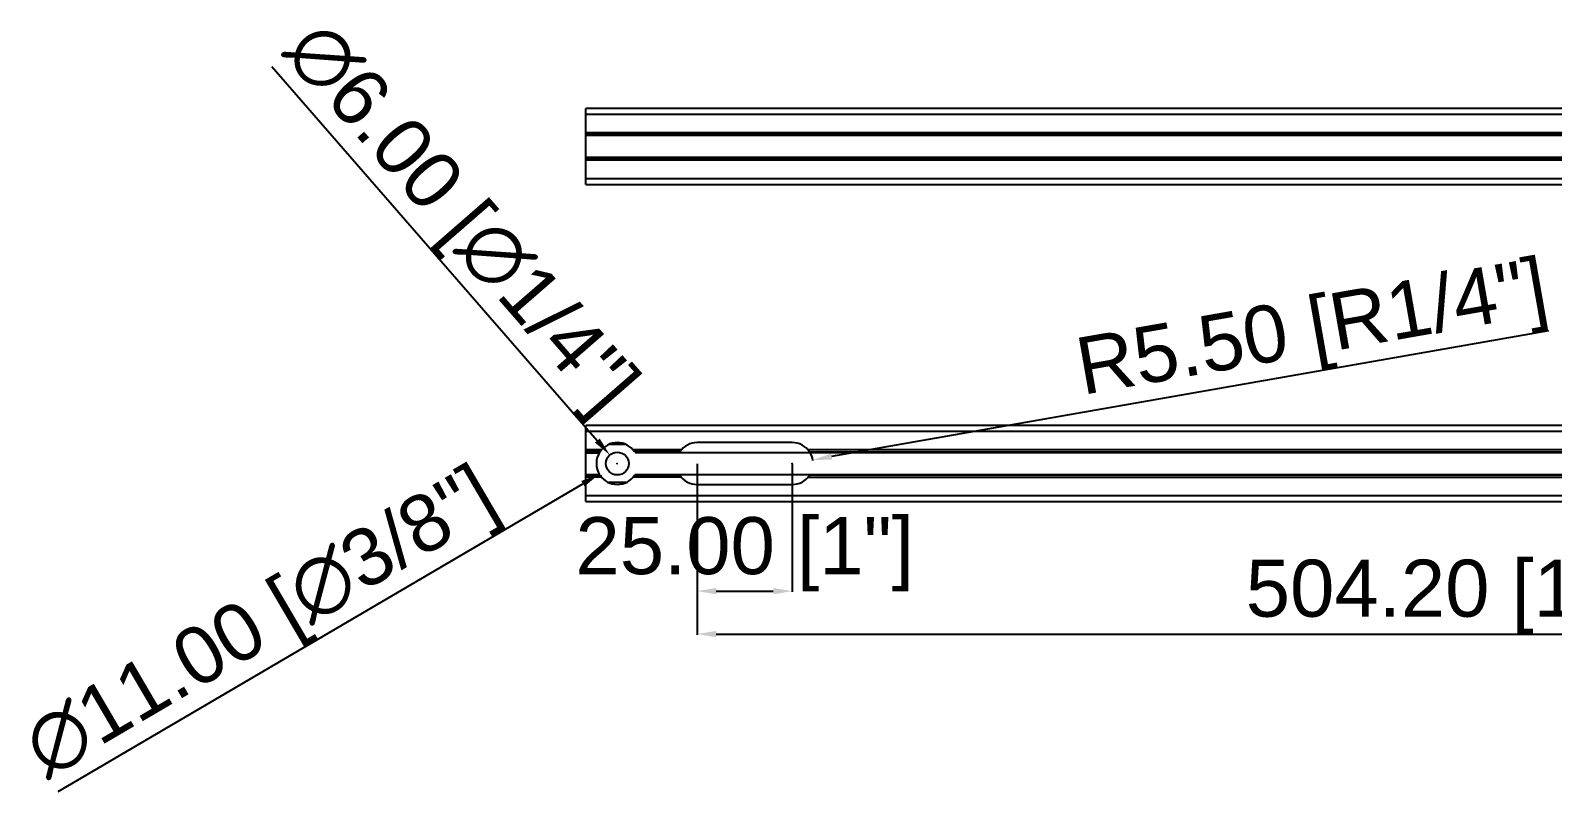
# Model space of a CAD drawing. Header units: millimetres. Extents: x 2185 to 26698, y 9658 to 17427.
# Drawn here: x 12679.3 to 13079.6, y 9986.2 to 10186.3 of the extents above; entities that cross this region are included whole.
import ezdxf

# ---------------------------------------------------------------- set-up
doc = ezdxf.new("R2010")
doc.units = ezdxf.units.MM
doc.styles.get("Standard").update_dxf_attribs({"font": 'arial.ttf'})
doc.dimstyles.get("Standard").update_dxf_attribs({"dimtxt": 15, "dimasz": 5, "dimexe": 0.18, "dimexo": 0.0625, "dimgap": 0.09, "dimtad": 1, "dimjust": 1, "dimzin": 0, "dimdsep": 46, "dimtxsty": 'Standard', "dimcen": 0.09, "dimadec": 0, "dimazin": 0, "dimtfac": 1, "dimtofl": 0, "dimtmove": 0, "dimatfit": 3, "dimfxl": 1, "dimtolj": 1, "dimtzin": 0, "dimarcsym": 0})

# ---------------------------------------------------------------- blocks, each defined once
blk = doc.blocks.new('*D56')
at = {"color": 0, "lineweight": -2, "transparency": 16777216}
for p, q in [((12854.64, 10072.4), (12854.64, 10027.44)), ((13358.84, 10062.4), (13358.84, 10027.44)), ((12859.64, 10027.62), (13353.84, 10027.62))]:
    blk.add_line(p, q, dxfattribs=at)
at = {"color": 0, "transparency": 16777216}
for points in [[(12859.64, 10028.45), (12859.64, 10026.79), (12854.64, 10027.62)], [(13353.84, 10028.45), (13353.84, 10026.79), (13358.84, 10027.62)]]:
    blk.add_solid(points, dxfattribs=at)
at = {"layer": 'Defpoints', "color": 0, "transparency": 16777216}
for p in [(12854.64, 10072.46), (13358.84, 10062.46), (13358.84, 10027.62)]:
    blk.add_point(p, dxfattribs=at)
at = {"color": 0, "transparency": 16777216, "insert": (13078, 10037.42), "char_height": 15, "attachment_point": 5}
blk.add_mtext('\\A1;504.20 [1\'-7 7/8"]', dxfattribs=at)
blk = doc.blocks.new('*D57')
at = {"color": 0, "lineweight": -2, "transparency": 16777216}
for p, q in [((12742.79, 10176.85), (12828.39, 10078.5)), ((12833.55, 10072.46), (12833.73, 10072.46)), ((12833.64, 10072.37), (12833.64, 10072.55))]:
    blk.add_line(p, q, dxfattribs=at)
at = {"color": 0, "transparency": 16777216}
blk.add_solid([(12829.02, 10079.04), (12827.76, 10077.95), (12831.67, 10074.72)], dxfattribs=at)
at = {"layer": 'Defpoints', "color": 0, "transparency": 16777216}
for p in [(12831.67, 10074.72), (12835.61, 10070.2)]:
    blk.add_point(p, dxfattribs=at)
at = {"color": 0, "transparency": 16777216, "insert": (12791.46, 10136.09), "char_height": 15, "attachment_point": 5, "rotation": 311.0333}
blk.add_mtext('\\A1;∅6.00 [∅1/4"]', dxfattribs=at)
blk = doc.blocks.new('*D58')
at = {"color": 0, "lineweight": -2, "transparency": 16777216}
for p, q in [((12833.55, 10072.46), (12833.73, 10072.46)), ((12833.64, 10072.37), (12833.64, 10072.55)), ((12686.62, 9986.22), (12824.59, 10067.15))]:
    blk.add_line(p, q, dxfattribs=at)
blk.add_arc((12833.64, 10072.46), 5.5, 146.3434, 212.2705, dxfattribs=at)
at = {"color": 0, "transparency": 16777216}
blk.add_solid([(12824.17, 10067.87), (12825.01, 10066.43), (12828.9, 10069.68)], dxfattribs=at)
at = {"layer": 'Defpoints', "color": 0, "transparency": 16777216}
for p in [(12838.39, 10075.24), (12828.9, 10069.68)]:
    blk.add_point(p, dxfattribs=at)
at = {"color": 0, "transparency": 16777216, "insert": (12740.69, 10029.47), "char_height": 15, "attachment_point": 5, "rotation": 30.3954}
blk.add_mtext('\\A1;∅11.00 [∅3/8"]', dxfattribs=at)
blk = doc.blocks.new('*D59')
at = {"color": 0, "lineweight": -2, "transparency": 16777216}
for p, q in [((12854.64, 10072.4), (12854.64, 10038.73)), ((12879.64, 10072.4), (12879.64, 10038.73)), ((12859.64, 10038.91), (12874.64, 10038.91))]:
    blk.add_line(p, q, dxfattribs=at)
at = {"color": 0, "transparency": 16777216}
for points in [[(12859.64, 10039.74), (12859.64, 10038.07), (12854.64, 10038.91)], [(12874.64, 10039.74), (12874.64, 10038.07), (12879.64, 10038.91)]]:
    blk.add_solid(points, dxfattribs=at)
at = {"layer": 'Defpoints', "color": 0, "transparency": 16777216}
for p in [(12854.64, 10072.46), (12879.64, 10072.46), (12879.64, 10038.91)]:
    blk.add_point(p, dxfattribs=at)
at = {"color": 0, "transparency": 16777216, "insert": (12867.14, 10048.61), "char_height": 15, "attachment_point": 5}
blk.add_mtext('\\A1;25.00 [1"]', dxfattribs=at)
blk = doc.blocks.new('*D48')
at = {"color": 0, "lineweight": -2, "transparency": 16777216}
for p, q in [((13078.52, 10107.34), (12889.99, 10074.27)), ((12879.55, 10072.46), (12879.73, 10072.46)), ((12879.64, 10072.37), (12879.64, 10072.55))]:
    blk.add_line(p, q, dxfattribs=at)
blk.add_arc((12879.64, 10072.46), 5.5, 8.0715, 33.6566, dxfattribs=at)
at = {"color": 0, "transparency": 16777216}
blk.add_solid([(12889.84, 10075.09), (12890.13, 10073.45), (12885.06, 10073.41)], dxfattribs=at)
at = {"layer": 'Defpoints', "color": 0, "transparency": 16777216}
for p in [(12879.64, 10072.46), (12885.06, 10073.41)]:
    blk.add_point(p, dxfattribs=at)
at = {"color": 0, "transparency": 16777216, "insert": (13016.62, 10106.43), "char_height": 15, "attachment_point": 5, "rotation": 9.9466}
blk.add_mtext('\\A1;R5.50 [R1/4"]', dxfattribs=at)
blk = doc.blocks.new('zdxfvc')
at = {"color": 30, "linetype": 'Continuous', "true_color": 0xf26722}
for p, q in [((12825.34, 10062.46), (12825.34, 10082.46)), ((13358.84, 10082.46), (12825.34, 10082.46)), ((12825.34, 10080.96), (13358.84, 10080.96)), ((12829.49, 10076.06), (12825.34, 10076.06)), ((12829.1, 10075.56), (12825.34, 10075.56)), ((12825.34, 10075.3), (12828.93, 10075.3)), ((12835.87, 10077.42), (12831.42, 10077.42)), ((12850.49, 10076.06), (12837.8, 10076.06)), ((12850.1, 10075.56), (12838.19, 10075.56)), ((13306.93, 10075.3), (12838.35, 10075.3)), ((12879.64, 10077.96), (12854.64, 10077.96)), ((13307.49, 10076.06), (12883.8, 10076.06)), ((12884.19, 10075.56), (13307.1, 10075.56)), ((12825.34, 10069.62), (12828.93, 10069.62)), ((12829.1, 10069.36), (12825.34, 10069.36)), ((12829.49, 10068.86), (12825.34, 10068.86)), ((12835.87, 10067.5), (12831.42, 10067.5)), ((12850.49, 10068.86), (12837.8, 10068.86)), ((12850.1, 10069.36), (12838.19, 10069.36)), ((12838.35, 10069.62), (13306.93, 10069.62)), ((12854.64, 10066.96), (12879.64, 10066.96)), ((12883.8, 10068.86), (13307.49, 10068.86)), ((13307.1, 10069.36), (12884.19, 10069.36)), ((13358.84, 10063.96), (12825.34, 10063.96)), ((12825.34, 10062.46), (13358.84, 10062.46))]:
    blk.add_line(p, q, dxfattribs=at)
blk.add_circle((12833.64, 10072.46), 3, dxfattribs=at)
for centre, start, end in [((12833.64, 10072.46), 34.3077, 145.6923), ((12854.64, 10072.46), 90, 145.6923), ((12879.64, 10072.46), 34.3077, 90), ((12833.64, 10072.46), 214.3077, 325.6923), ((12854.64, 10072.46), 214.3077, 270), ((12879.64, 10072.46), 270, 325.6923)]:
    blk.add_arc(centre, 5.5, start, end, dxfattribs=at)
blk = doc.blocks.new('dxfcv')
at = {"color": 30, "linetype": 'Continuous', "true_color": 0xf26722}
for p, q in [((12825.34, 10145.84), (12825.34, 10165.84)), ((13358.84, 10165.84), (12825.34, 10165.84)), ((12825.34, 10164.34), (13358.84, 10164.34)), ((13358.84, 10159.44), (12825.34, 10159.44)), ((12825.34, 10158.94), (13358.84, 10158.94)), ((13358.84, 10158.68), (12825.34, 10158.68)), ((12825.34, 10153), (13358.84, 10153)), ((12825.34, 10152.74), (13358.84, 10152.74)), ((13358.84, 10152.24), (12825.34, 10152.24)), ((13358.84, 10147.34), (12825.34, 10147.34)), ((12825.34, 10145.84), (13358.84, 10145.84))]:
    blk.add_line(p, q, dxfattribs=at)

msp = doc.modelspace()

# ---------------------------------------------------------------- block references
for name in ['dxfcv', 'zdxfvc']:
    msp.add_blockref(name, (0, 0))

# ---------------------------------------------------------------- dimensions: what is measured, and where the dimension line sits
dim = msp.add_diameter_dim_2p(p1=(12835.614, 10070.197), p2=(12831.675, 10074.723), dimstyle='Standard')
dim.commit()
dim.dimension.update_dxf_attribs({"geometry": '*D57', "text_midpoint": (12791.456, 10136.09)})
dim = msp.add_radius_dim(center=(12879.644, 10072.46), mpoint=(12885.061, 10073.41), dimstyle='Standard')
dim.commit()
dim.dimension.update_dxf_attribs({"geometry": '*D48', "text_midpoint": (13018.313, 10096.778), "dimtype": 164})
dim = msp.add_diameter_dim_2p(p1=(12838.388, 10075.243), p2=(12828.9, 10069.678), dimstyle='Standard')
dim.commit()
dim.dimension.update_dxf_attribs({"geometry": '*D58', "text_midpoint": (12745.726, 10020.889), "dimtype": 163})
for base, p2, picture, middle in [((12879.644, 10038.908), (12879.644, 10072.46), '*D59', (12867.144, 10038.908)), ((13358.844, 10027.62), (13358.844, 10062.46), '*D56', (13077.997, 10027.62))]:
    dim = msp.add_linear_dim(base=base, p1=(12854.644, 10072.46), p2=p2, dimstyle='Standard')
    dim.commit()
    dim.dimension.update_dxf_attribs({"geometry": picture, "text_midpoint": middle, "dimtype": 160})

doc.saveas('drawing.dxf')
